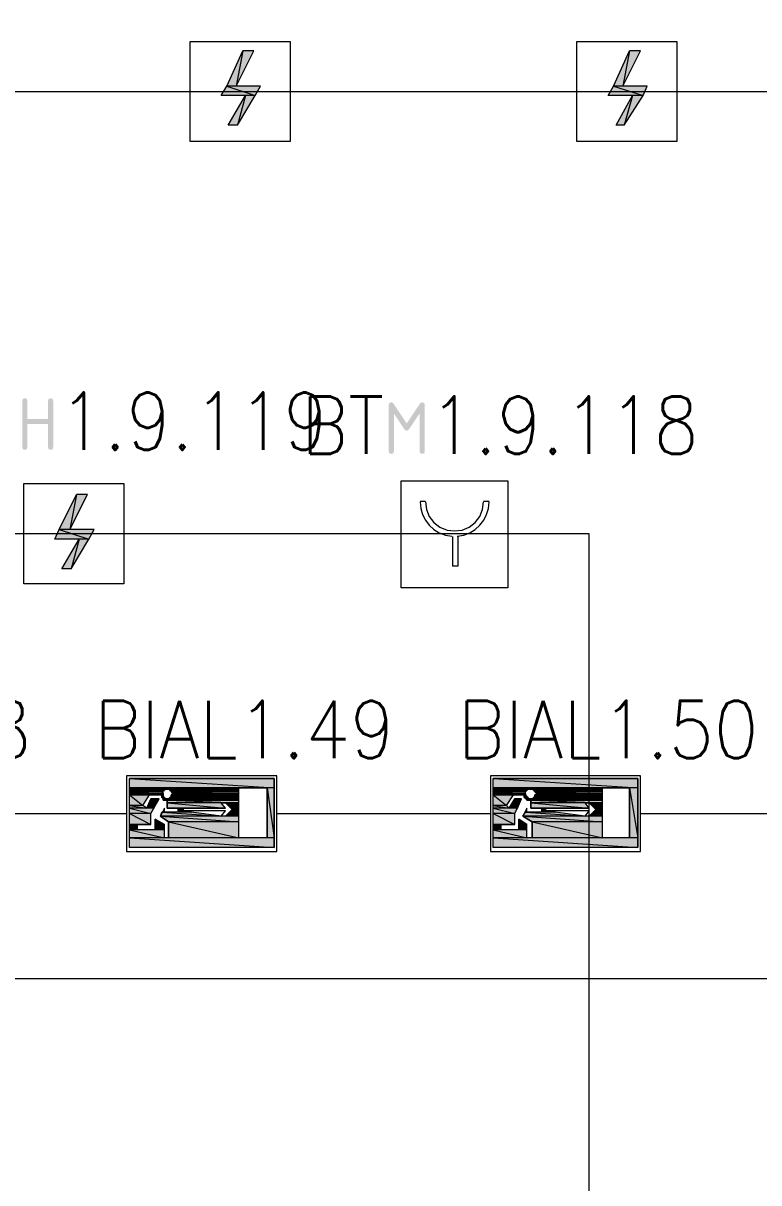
# Model space of a CAD drawing. Header units: millimetres. Extents: x 0 to 420, y 0 to 297.
# Drawn here: x 244.75 to 267.78, y 187.54 to 223.84 of the extents above; entities that cross this region are included whole.
import ezdxf

# ---------------------------------------------------------------- set-up
doc = ezdxf.new("R2010")
doc.units = ezdxf.units.MM
doc.styles.get("Standard").update_dxf_attribs({"font": 'STANDARD'})

msp = doc.modelspace()

# ---------------------------------------------------------------- hatches: boundary and pattern name
h = msp.add_hatch(color=1)
h.paths.add_polyline_path([(251.968001, 222.969666), (251.629334, 222.969666), (251.417667, 221.868999)], flags=0)
h.paths.add_polyline_path([(251.629334, 222.969666), (251.417667, 221.868999), (251.121334, 221.868999)], flags=0)
h = msp.add_hatch(color=1)
h.paths.add_polyline_path([(264.075334, 222.969666), (263.736667, 222.969666), (263.525001, 221.868999)], flags=0)
h.paths.add_polyline_path([(263.736667, 222.969666), (263.525001, 221.868999), (263.228667, 221.868999)], flags=0)
h = msp.add_hatch(color=1)
h.paths.add_polyline_path([(252.179667, 221.868999), (251.121334, 221.868999), (252.010334, 221.572666)], flags=0)
h.paths.add_polyline_path([(251.121334, 221.868999), (252.010334, 221.572666), (250.952001, 221.572666)], flags=0)
h = msp.add_hatch(color=1)
h.paths.add_polyline_path([(264.287001, 221.868999), (263.228667, 221.868999), (264.160001, 221.572666)], flags=0)
h.paths.add_polyline_path([(263.228667, 221.868999), (264.160001, 221.572666), (263.059334, 221.572666)], flags=0)
h = msp.add_hatch(color=1)
h.paths.add_polyline_path([(252.010334, 221.572666), (251.714001, 221.572666), (251.460001, 220.641332)], flags=0)
h.paths.add_polyline_path([(251.714001, 221.572666), (251.460001, 220.641332), (251.163667, 220.641332)], flags=0)
h = msp.add_hatch(color=1)
h.paths.add_polyline_path([(264.160001, 221.572666), (263.821334, 221.572666), (263.567334, 220.641332)], flags=0)
h.paths.add_polyline_path([(263.821334, 221.572666), (263.567334, 220.641332), (263.313334, 220.641332)], flags=0)
for color, points in [(7, [(244.721172, 210.56181), (244.721172, 212.014813), (244.741154, 212.075585), (244.80165, 212.095842), (244.862421, 212.075585), (244.882678, 212.014813), (244.882678, 211.449818), (245.528151, 211.449818), (245.528151, 212.014813), (245.548409, 212.075585), (245.60918, 212.095842), (245.669469, 212.075585), (245.689658, 212.014813), (245.689658, 210.56181), (245.669469, 210.501314), (245.60918, 210.481332), (245.548409, 210.501314), (245.528151, 210.56181), (245.528151, 211.288312), (244.882678, 211.288312), (244.882678, 210.56181), (244.862421, 210.501314), (244.80165, 210.481332), (244.741154, 210.501314)]), (7, [(257.243019, 211.968842), (257.303309, 211.948585), (257.323497, 211.887813), (257.323497, 210.43481), (257.303309, 210.374314), (257.243019, 210.354332), (257.182248, 210.374314), (257.161991, 210.43481), (257.161991, 211.622679), (256.832915, 211.129892), (256.797775, 211.092961), (256.758501, 211.080834), (256.717987, 211.092961), (256.682434, 211.129892), (256.355012, 211.622679), (256.355012, 210.43481), (256.334754, 210.374314), (256.273983, 210.354332), (256.213487, 210.374314), (256.193506, 210.43481), (256.193506, 211.887813), (256.213487, 211.948585), (256.273983, 211.968842), (256.31367, 211.958645), (256.34509, 211.928603), (256.758501, 211.308486), (257.174118, 211.933013), (257.202781, 211.959816)]), (82, [(249.131667, 199.728666), (249.089334, 199.728666)]), (82, [(249.089334, 199.728666), (249.131667, 199.728666), (249.131667, 199.686333)]), (82, [(249.131667, 199.686333), (249.131667, 199.643999)]), (82, [(249.216334, 199.855666), (249.258667, 199.855666), (249.174001, 199.855666)]), (82, [(249.174001, 199.855666), (249.174001, 199.813333)]), (82, [(249.216334, 199.897999), (249.216334, 199.855666)]), (82, [(249.258667, 199.897999), (249.258667, 199.855666)]), (82, [(249.343334, 199.813333), (249.385667, 199.813333)]), (82, [(260.477001, 199.728666), (260.477001, 199.686333)]), (82, [(260.477001, 199.686333), (260.519334, 199.643999), (260.477001, 199.643999)]), (82, [(260.519334, 199.855666), (260.561667, 199.855666), (260.519334, 199.813333)]), (82, [(260.561667, 199.897999), (260.604001, 199.855666), (260.561667, 199.855666)]), (82, [(260.561667, 199.855666), (260.646334, 199.855666)]), (82, [(260.646334, 199.897999), (260.646334, 199.855666)]), (82, [(260.731001, 199.813333), (260.773334, 199.813333)]), (82, [(249.131667, 199.643999), (249.174001, 199.601666), (249.131667, 199.601666)]), (82, [(249.174001, 199.601666), (249.216334, 199.559333), (249.174001, 199.559333)]), (82, [(249.258667, 199.559333), (249.301001, 199.559333)]), (82, [(249.385667, 199.601666), (249.343334, 199.601666)]), (82, [(249.385667, 199.643999), (249.385667, 199.601666)]), (82, [(260.477001, 199.643999), (260.519334, 199.643999)]), (82, [(260.519334, 199.643999), (260.519334, 199.601666)]), (82, [(260.561667, 199.601666), (260.561667, 199.559333)]), (82, [(260.646334, 199.559333), (260.688667, 199.559333)]), (82, [(260.773334, 199.643999), (260.773334, 199.601666), (260.731001, 199.601666)]), (82, [(248.877667, 198.924333), (249.004667, 198.839666), (248.877667, 198.839666)]), (82, [(260.265334, 198.924333), (260.392334, 198.839666), (260.265334, 198.839666)])]:
    msp.add_hatch(color=color).paths.add_polyline_path(points, flags=0)
h = msp.add_hatch(color=1)
h.paths.add_polyline_path([(246.761001, 209.084332), (246.422334, 209.084332), (246.210667, 207.983666)], flags=0)
h.paths.add_polyline_path([(246.422334, 209.084332), (246.210667, 207.983666), (245.872001, 207.983666)], flags=0)
h = msp.add_hatch(color=1)
h.paths.add_polyline_path([(246.972667, 207.983666), (245.872001, 207.983666), (246.803334, 207.687333)], flags=0)
h.paths.add_polyline_path([(245.872001, 207.983666), (246.803334, 207.687333), (245.745001, 207.687333)], flags=0)
h = msp.add_hatch(color=1)
h.paths.add_polyline_path([(246.803334, 207.687333), (246.507001, 207.687333), (246.253001, 206.755999)], flags=0)
h.paths.add_polyline_path([(246.507001, 207.687333), (246.253001, 206.755999), (245.956667, 206.755999)], flags=0)
h = msp.add_hatch(color=82)
h.paths.add_polyline_path([(252.603001, 200.194333), (248.073334, 200.194333), (252.603001, 199.897999)], flags=0)
h.paths.add_polyline_path([(248.073334, 200.194333), (252.603001, 199.897999), (248.073334, 199.897999)], flags=0)
h = msp.add_hatch(color=82)
h.paths.add_polyline_path([(263.990667, 200.194333), (259.461001, 200.194333), (263.990667, 199.897999)], flags=0)
h.paths.add_polyline_path([(259.461001, 200.194333), (263.990667, 199.897999), (259.461001, 199.897999)], flags=0)
h = msp.add_hatch(color=82)
h.paths.add_polyline_path([(248.073334, 199.897999), (251.502334, 199.897999)], flags=0)
h.paths.add_polyline_path([(251.502334, 199.897999), (248.073334, 199.897999)], flags=0)
h = msp.add_hatch(color=82)
h.paths.add_polyline_path([(249.174001, 199.897999), (248.073334, 199.897999), (249.174001, 199.855666)], flags=0)
h.paths.add_polyline_path([(248.073334, 199.897999), (249.174001, 199.855666), (248.073334, 199.855666)], flags=0)
h = msp.add_hatch(color=82)
h.paths.add_polyline_path([(249.174001, 199.855666), (248.073334, 199.855666), (249.131667, 199.813333)], flags=0)
h.paths.add_polyline_path([(248.073334, 199.855666), (249.131667, 199.813333), (248.073334, 199.813333)], flags=0)
h = msp.add_hatch(color=82)
h.paths.add_polyline_path([(249.131667, 199.813333), (248.073334, 199.813333), (249.131667, 199.770999)], flags=0)
h.paths.add_polyline_path([(248.073334, 199.813333), (249.131667, 199.770999), (248.073334, 199.770999)], flags=0)
h = msp.add_hatch(color=82)
h.paths.add_polyline_path([(249.131667, 199.770999), (248.073334, 199.770999), (249.089334, 199.728666)], flags=0)
h.paths.add_polyline_path([(248.073334, 199.770999), (249.089334, 199.728666), (248.073334, 199.728666)], flags=0)
h = msp.add_hatch(color=82)
h.paths.add_polyline_path([(248.073334, 199.728666), (249.089334, 199.728666)], flags=0)
h.paths.add_polyline_path([(249.089334, 199.728666), (248.073334, 199.728666)], flags=0)
h = msp.add_hatch(color=82)
h.paths.add_polyline_path([(249.089334, 199.728666), (248.073334, 199.728666), (249.089334, 199.686333)], flags=0)
h.paths.add_polyline_path([(248.073334, 199.728666), (249.089334, 199.686333), (248.073334, 199.686333)], flags=0)
h = msp.add_hatch(color=82)
h.paths.add_polyline_path([(248.073334, 199.686333), (249.089334, 199.686333)], flags=0)
h.paths.add_polyline_path([(249.089334, 199.686333), (248.073334, 199.686333)], flags=0)
h = msp.add_hatch(color=82)
h.paths.add_polyline_path([(248.708334, 199.686333), (248.073334, 199.686333), (248.496667, 199.347666)], flags=0)
h.paths.add_polyline_path([(248.073334, 199.686333), (248.496667, 199.347666), (248.073334, 199.347666)], flags=0)
h = msp.add_hatch(color=82)
h.paths.add_polyline_path([(249.131667, 199.643999), (249.089334, 199.686333)], flags=0)
h.paths.add_polyline_path([(249.089334, 199.686333), (249.131667, 199.643999), (249.089334, 199.643999)], flags=0)
h = msp.add_hatch(color=82)
h.paths.add_polyline_path([(251.502334, 199.897999), (249.343334, 199.897999), (251.502334, 199.855666)], flags=0)
h.paths.add_polyline_path([(249.343334, 199.897999), (251.502334, 199.855666), (249.343334, 199.855666)], flags=0)
h = msp.add_hatch(color=82)
h.paths.add_polyline_path([(249.385667, 199.855666), (249.343334, 199.855666), (249.385667, 199.813333)], flags=0)
h.paths.add_polyline_path([(249.343334, 199.855666), (249.385667, 199.813333), (249.343334, 199.813333)], flags=0)
h = msp.add_hatch(color=82)
h.paths.add_polyline_path([(249.385667, 199.855666), (251.502334, 199.855666)], flags=0)
h.paths.add_polyline_path([(251.502334, 199.855666), (249.385667, 199.855666)], flags=0)
h = msp.add_hatch(color=82)
h.paths.add_polyline_path([(251.502334, 199.855666), (249.385667, 199.855666), (251.502334, 199.813333)], flags=0)
h.paths.add_polyline_path([(249.385667, 199.855666), (251.502334, 199.813333), (249.428001, 199.813333)], flags=0)
h = msp.add_hatch(color=82)
h.paths.add_polyline_path([(249.385667, 199.813333), (249.428001, 199.770999), (249.385667, 199.770999)], flags=0)
h.paths.add_polyline_path([(249.428001, 199.770999), (249.385667, 199.770999), (249.428001, 199.728666)], flags=0)
h = msp.add_hatch(color=82)
h.paths.add_polyline_path([(249.428001, 199.686333), (249.385667, 199.686333), (249.428001, 199.643999)], flags=0)
h.paths.add_polyline_path([(249.385667, 199.686333), (249.428001, 199.643999), (249.385667, 199.643999)], flags=0)
h = msp.add_hatch(color=82)
h.paths.add_polyline_path([(251.502334, 199.813333), (249.428001, 199.813333), (251.502334, 199.770999)], flags=0)
h.paths.add_polyline_path([(249.428001, 199.813333), (251.502334, 199.770999), (249.428001, 199.770999)], flags=0)
h = msp.add_hatch(color=82)
h.paths.add_polyline_path([(251.502334, 199.770999), (249.428001, 199.770999), (251.502334, 199.728666)], flags=0)
h.paths.add_polyline_path([(249.428001, 199.770999), (251.502334, 199.728666), (249.428001, 199.728666)], flags=0)
h = msp.add_hatch(color=82)
h.paths.add_polyline_path([(249.428001, 199.728666), (251.502334, 199.728666)], flags=0)
h.paths.add_polyline_path([(251.502334, 199.728666), (249.428001, 199.728666)], flags=0)
h = msp.add_hatch(color=82)
h.paths.add_polyline_path([(251.502334, 199.728666), (249.428001, 199.728666), (251.502334, 199.686333)], flags=0)
h.paths.add_polyline_path([(249.428001, 199.728666), (251.502334, 199.686333), (249.428001, 199.686333)], flags=0)
h = msp.add_hatch(color=82)
h.paths.add_polyline_path([(249.428001, 199.686333), (251.502334, 199.686333)], flags=0)
h.paths.add_polyline_path([(251.502334, 199.686333), (249.428001, 199.686333)], flags=0)
h = msp.add_hatch(color=82)
h.paths.add_polyline_path([(251.502334, 199.686333), (249.428001, 199.686333), (251.502334, 199.643999)], flags=0)
h.paths.add_polyline_path([(249.428001, 199.686333), (251.502334, 199.643999), (249.428001, 199.643999)], flags=0)
h = msp.add_hatch(color=82)
h.paths.add_polyline_path([(252.603001, 199.897999), (252.391334, 199.897999), (252.603001, 198.331666)], flags=0)
h.paths.add_polyline_path([(252.391334, 199.897999), (252.603001, 198.331666), (252.391334, 198.331666)], flags=0)
h = msp.add_hatch(color=82)
h.paths.add_polyline_path([(259.461001, 199.897999), (262.890001, 199.897999)], flags=0)
h.paths.add_polyline_path([(262.890001, 199.897999), (259.461001, 199.897999)], flags=0)
h = msp.add_hatch(color=82)
h.paths.add_polyline_path([(260.561667, 199.897999), (259.461001, 199.897999), (260.519334, 199.855666)], flags=0)
h.paths.add_polyline_path([(259.461001, 199.897999), (260.519334, 199.855666), (259.461001, 199.855666)], flags=0)
h = msp.add_hatch(color=82)
h.paths.add_polyline_path([(260.519334, 199.855666), (259.461001, 199.855666), (260.477001, 199.813333)], flags=0)
h.paths.add_polyline_path([(259.461001, 199.855666), (260.477001, 199.813333), (259.461001, 199.813333)], flags=0)
h = msp.add_hatch(color=82)
h.paths.add_polyline_path([(260.477001, 199.813333), (259.461001, 199.813333), (260.477001, 199.770999)], flags=0)
h.paths.add_polyline_path([(259.461001, 199.813333), (260.477001, 199.770999), (259.461001, 199.770999)], flags=0)
h = msp.add_hatch(color=82)
h.paths.add_polyline_path([(260.477001, 199.770999), (259.461001, 199.770999), (260.477001, 199.728666)], flags=0)
h.paths.add_polyline_path([(259.461001, 199.770999), (260.477001, 199.728666), (259.461001, 199.728666)], flags=0)
h = msp.add_hatch(color=82)
h.paths.add_polyline_path([(259.461001, 199.728666), (260.477001, 199.728666)], flags=0)
h.paths.add_polyline_path([(260.477001, 199.728666), (259.461001, 199.728666)], flags=0)
h = msp.add_hatch(color=82)
h.paths.add_polyline_path([(260.477001, 199.728666), (259.461001, 199.728666), (260.477001, 199.686333)], flags=0)
h.paths.add_polyline_path([(259.461001, 199.728666), (260.477001, 199.686333), (259.461001, 199.686333)], flags=0)
h = msp.add_hatch(color=82)
h.paths.add_polyline_path([(259.461001, 199.686333), (260.477001, 199.686333)], flags=0)
h.paths.add_polyline_path([(260.477001, 199.686333), (259.461001, 199.686333)], flags=0)
h = msp.add_hatch(color=82)
h.paths.add_polyline_path([(260.096001, 199.686333), (259.461001, 199.686333), (259.884334, 199.347666)], flags=0)
h.paths.add_polyline_path([(259.461001, 199.686333), (259.884334, 199.347666), (259.461001, 199.347666)], flags=0)
h = msp.add_hatch(color=82)
h.paths.add_polyline_path([(260.477001, 199.686333), (260.434667, 199.686333), (260.477001, 199.643999)], flags=0)
h.paths.add_polyline_path([(260.434667, 199.686333), (260.477001, 199.643999), (260.434667, 199.643999)], flags=0)
h = msp.add_hatch(color=82)
h.paths.add_polyline_path([(262.890001, 199.897999), (260.731001, 199.897999), (262.890001, 199.855666)], flags=0)
h.paths.add_polyline_path([(260.731001, 199.897999), (262.890001, 199.855666), (260.731001, 199.855666)], flags=0)
h = msp.add_hatch(color=82)
h.paths.add_polyline_path([(260.773334, 199.855666), (260.731001, 199.855666), (260.773334, 199.813333)], flags=0)
h.paths.add_polyline_path([(260.731001, 199.855666), (260.773334, 199.813333), (260.731001, 199.813333)], flags=0)
h = msp.add_hatch(color=82)
h.paths.add_polyline_path([(260.773334, 199.855666), (262.890001, 199.855666)], flags=0)
h.paths.add_polyline_path([(262.890001, 199.855666), (260.773334, 199.855666)], flags=0)
h = msp.add_hatch(color=82)
h.paths.add_polyline_path([(262.890001, 199.855666), (260.773334, 199.855666), (262.890001, 199.813333)], flags=0)
h.paths.add_polyline_path([(260.773334, 199.855666), (262.890001, 199.813333), (260.815667, 199.813333)], flags=0)
h = msp.add_hatch(color=82)
h.paths.add_polyline_path([(260.773334, 199.813333), (260.815667, 199.770999), (260.773334, 199.770999)], flags=0)
h.paths.add_polyline_path([(260.815667, 199.770999), (260.773334, 199.770999), (260.815667, 199.728666)], flags=0)
h = msp.add_hatch(color=82)
h.paths.add_polyline_path([(260.815667, 199.686333), (260.773334, 199.686333), (260.815667, 199.643999)], flags=0)
h.paths.add_polyline_path([(260.773334, 199.686333), (260.815667, 199.643999), (260.773334, 199.643999)], flags=0)
h = msp.add_hatch(color=82)
h.paths.add_polyline_path([(262.890001, 199.813333), (260.815667, 199.813333), (262.890001, 199.770999)], flags=0)
h.paths.add_polyline_path([(260.815667, 199.813333), (262.890001, 199.770999), (260.815667, 199.770999)], flags=0)
h = msp.add_hatch(color=82)
h.paths.add_polyline_path([(262.890001, 199.770999), (260.815667, 199.770999), (262.890001, 199.728666)], flags=0)
h.paths.add_polyline_path([(260.815667, 199.770999), (262.890001, 199.728666), (260.815667, 199.728666)], flags=0)
h = msp.add_hatch(color=82)
h.paths.add_polyline_path([(260.815667, 199.728666), (262.890001, 199.728666)], flags=0)
h.paths.add_polyline_path([(262.890001, 199.728666), (260.815667, 199.728666)], flags=0)
h = msp.add_hatch(color=82)
h.paths.add_polyline_path([(262.890001, 199.728666), (260.815667, 199.728666), (262.890001, 199.686333)], flags=0)
h.paths.add_polyline_path([(260.815667, 199.728666), (262.890001, 199.686333), (260.815667, 199.686333)], flags=0)
h = msp.add_hatch(color=82)
h.paths.add_polyline_path([(260.815667, 199.686333), (262.890001, 199.686333)], flags=0)
h.paths.add_polyline_path([(262.890001, 199.686333), (260.815667, 199.686333)], flags=0)
h = msp.add_hatch(color=82)
h.paths.add_polyline_path([(262.890001, 199.686333), (260.815667, 199.686333), (262.890001, 199.643999)], flags=0)
h.paths.add_polyline_path([(260.815667, 199.686333), (262.890001, 199.643999), (260.815667, 199.643999)], flags=0)
h = msp.add_hatch(color=82)
h.paths.add_polyline_path([(263.990667, 199.897999), (263.736667, 199.897999), (263.990667, 198.331666)], flags=0)
h.paths.add_polyline_path([(263.736667, 199.897999), (263.990667, 198.331666), (263.736667, 198.331666)], flags=0)
h = msp.add_hatch(color=82)
h.paths.add_polyline_path([(248.496667, 199.347666), (248.073334, 199.347666), (248.623667, 199.262999)], flags=0)
h.paths.add_polyline_path([(248.073334, 199.347666), (248.623667, 199.262999), (248.073334, 199.262999)], flags=0)
h = msp.add_hatch(color=82)
h.paths.add_polyline_path([(249.004667, 199.559333), (248.750667, 199.559333), (248.835334, 199.262999)], flags=0)
h.paths.add_polyline_path([(248.750667, 199.559333), (248.835334, 199.262999), (248.623667, 199.262999)], flags=0)
h = msp.add_hatch(color=82)
h.paths.add_polyline_path([(249.131667, 199.643999), (249.089334, 199.643999), (249.131667, 199.601666)], flags=0)
h.paths.add_polyline_path([(249.089334, 199.643999), (249.131667, 199.601666), (249.089334, 199.601666)], flags=0)
h = msp.add_hatch(color=82)
h.paths.add_polyline_path([(249.174001, 199.601666), (249.089334, 199.601666)], flags=0)
h.paths.add_polyline_path([(249.174001, 199.601666), (249.089334, 199.601666), (249.131667, 199.601666)], flags=0)
h = msp.add_hatch(color=82)
h.paths.add_polyline_path([(249.174001, 199.601666), (249.089334, 199.601666), (249.174001, 199.559333)], flags=0)
h.paths.add_polyline_path([(249.089334, 199.601666), (249.174001, 199.559333), (249.131667, 199.559333)], flags=0)
h = msp.add_hatch(color=82)
h.paths.add_polyline_path([(249.131667, 199.559333), (249.216334, 199.559333)], flags=0)
h.paths.add_polyline_path([(249.216334, 199.559333), (249.131667, 199.559333)], flags=0)
h = msp.add_hatch(color=82)
h.paths.add_polyline_path([(249.301001, 199.559333), (249.131667, 199.559333), (249.301001, 199.516999)], flags=0)
h.paths.add_polyline_path([(249.131667, 199.559333), (249.301001, 199.516999), (249.131667, 199.516999)], flags=0)
h = msp.add_hatch(color=82)
h.paths.add_polyline_path([(251.502334, 199.516999), (249.174001, 199.516999)], flags=0)
h.paths.add_polyline_path([(249.174001, 199.516999), (251.502334, 199.516999), (249.216334, 199.516999)], flags=0)
h = msp.add_hatch(color=82)
h.paths.add_polyline_path([(251.502334, 199.516999), (249.258667, 199.516999), (251.502334, 199.432333)], flags=0)
h.paths.add_polyline_path([(249.258667, 199.516999), (251.502334, 199.432333), (249.258667, 199.432333)], flags=0)
h = msp.add_hatch(color=82)
h.paths.add_polyline_path([(250.952001, 199.432333), (249.258667, 199.432333), (251.079001, 199.262999)], flags=0)
h.paths.add_polyline_path([(249.258667, 199.432333), (251.079001, 199.262999), (249.258667, 199.262999)], flags=0)
h = msp.add_hatch(color=82)
h.paths.add_polyline_path([(249.343334, 199.559333), (249.343334, 199.601666)], flags=0)
h.paths.add_polyline_path([(249.343334, 199.601666), (249.343334, 199.559333), (249.301001, 199.559333)], flags=0)
h = msp.add_hatch(color=82)
h.paths.add_polyline_path([(251.502334, 199.559333), (249.343334, 199.559333), (251.502334, 199.516999)], flags=0)
h.paths.add_polyline_path([(249.343334, 199.559333), (251.502334, 199.516999), (249.301001, 199.516999)], flags=0)
h = msp.add_hatch(color=82)
h.paths.add_polyline_path([(251.502334, 199.601666), (249.385667, 199.601666), (251.502334, 199.559333)], flags=0)
h.paths.add_polyline_path([(249.385667, 199.601666), (251.502334, 199.559333), (249.343334, 199.559333)], flags=0)
h = msp.add_hatch(color=82)
h.paths.add_polyline_path([(251.502334, 199.601666), (249.428001, 199.601666)], flags=0)
h.paths.add_polyline_path([(249.428001, 199.601666), (251.502334, 199.601666), (249.385667, 199.601666)], flags=0)
h = msp.add_hatch(color=82)
h.paths.add_polyline_path([(251.502334, 199.643999), (249.428001, 199.643999), (251.502334, 199.601666)], flags=0)
h.paths.add_polyline_path([(249.428001, 199.643999), (251.502334, 199.601666), (249.428001, 199.601666)], flags=0)
h = msp.add_hatch(color=82)
h.paths.add_polyline_path([(251.502334, 199.432333), (251.079001, 199.432333), (251.502334, 199.220666)], flags=0)
h.paths.add_polyline_path([(251.079001, 199.432333), (251.502334, 199.220666), (251.290667, 199.220666)], flags=0)
h = msp.add_hatch(color=82)
h.paths.add_polyline_path([(259.884334, 199.347666), (259.461001, 199.347666), (259.969001, 199.262999)], flags=0)
h.paths.add_polyline_path([(259.461001, 199.347666), (259.969001, 199.262999), (259.461001, 199.262999)], flags=0)
h = msp.add_hatch(color=82)
h.paths.add_polyline_path([(260.350001, 199.559333), (260.138334, 199.559333), (260.223001, 199.262999)], flags=0)
h.paths.add_polyline_path([(260.138334, 199.559333), (260.223001, 199.262999), (259.969001, 199.262999)], flags=0)
h = msp.add_hatch(color=82)
h.paths.add_polyline_path([(260.477001, 199.643999), (260.434667, 199.643999), (260.477001, 199.601666)], flags=0)
h.paths.add_polyline_path([(260.434667, 199.643999), (260.477001, 199.601666), (260.434667, 199.601666)], flags=0)
h = msp.add_hatch(color=82)
h.paths.add_polyline_path([(260.519334, 199.601666), (260.434667, 199.601666)], flags=0)
h.paths.add_polyline_path([(260.434667, 199.601666), (260.519334, 199.601666), (260.477001, 199.601666)], flags=0)
h = msp.add_hatch(color=82)
h.paths.add_polyline_path([(260.519334, 199.601666), (260.477001, 199.601666), (260.561667, 199.559333)], flags=0)
h.paths.add_polyline_path([(260.477001, 199.601666), (260.561667, 199.559333), (260.477001, 199.559333)], flags=0)
h = msp.add_hatch(color=82)
h.paths.add_polyline_path([(260.477001, 199.559333), (260.561667, 199.559333)], flags=0)
h.paths.add_polyline_path([(260.561667, 199.559333), (260.477001, 199.559333)], flags=0)
h = msp.add_hatch(color=82)
h.paths.add_polyline_path([(260.688667, 199.559333), (260.519334, 199.559333), (260.688667, 199.516999)], flags=0)
h.paths.add_polyline_path([(260.519334, 199.559333), (260.688667, 199.516999), (260.519334, 199.516999)], flags=0)
h = msp.add_hatch(color=82)
h.paths.add_polyline_path([(260.561667, 199.516999), (262.890001, 199.516999)], flags=0)
h.paths.add_polyline_path([(262.890001, 199.516999), (260.561667, 199.516999)], flags=0)
h = msp.add_hatch(color=82)
h.paths.add_polyline_path([(262.890001, 199.516999), (260.646334, 199.516999), (262.890001, 199.432333)], flags=0)
h.paths.add_polyline_path([(260.646334, 199.516999), (262.890001, 199.432333), (260.646334, 199.432333)], flags=0)
h = msp.add_hatch(color=82)
h.paths.add_polyline_path([(262.339667, 199.432333), (260.646334, 199.432333), (262.466667, 199.262999)], flags=0)
h.paths.add_polyline_path([(260.646334, 199.432333), (262.466667, 199.262999), (260.646334, 199.262999)], flags=0)
h = msp.add_hatch(color=82)
h.paths.add_polyline_path([(260.731001, 199.559333), (260.731001, 199.601666)], flags=0)
h.paths.add_polyline_path([(260.731001, 199.601666), (260.731001, 199.559333), (260.688667, 199.559333)], flags=0)
h = msp.add_hatch(color=82)
h.paths.add_polyline_path([(262.890001, 199.559333), (260.731001, 199.559333), (262.890001, 199.516999)], flags=0)
h.paths.add_polyline_path([(260.731001, 199.559333), (262.890001, 199.516999), (260.688667, 199.516999)], flags=0)
h = msp.add_hatch(color=82)
h.paths.add_polyline_path([(260.731001, 199.601666), (260.773334, 199.601666)], flags=0)
h.paths.add_polyline_path([(260.773334, 199.601666), (260.731001, 199.601666)], flags=0)
h = msp.add_hatch(color=82)
h.paths.add_polyline_path([(262.890001, 199.601666), (260.773334, 199.601666), (262.890001, 199.559333)], flags=0)
h.paths.add_polyline_path([(260.773334, 199.601666), (262.890001, 199.559333), (260.731001, 199.559333)], flags=0)
h = msp.add_hatch(color=82)
h.paths.add_polyline_path([(262.890001, 199.601666), (260.815667, 199.601666)], flags=0)
h.paths.add_polyline_path([(260.815667, 199.601666), (262.890001, 199.601666), (260.773334, 199.601666)], flags=0)
h = msp.add_hatch(color=82)
h.paths.add_polyline_path([(262.890001, 199.643999), (260.815667, 199.643999), (262.890001, 199.601666)], flags=0)
h.paths.add_polyline_path([(260.815667, 199.643999), (262.890001, 199.601666), (260.815667, 199.601666)], flags=0)
h = msp.add_hatch(color=82)
h.paths.add_polyline_path([(262.890001, 199.432333), (262.466667, 199.432333), (262.890001, 199.220666)], flags=0)
h.paths.add_polyline_path([(262.466667, 199.432333), (262.890001, 199.220666), (262.678334, 199.220666)], flags=0)
h = msp.add_hatch(color=82)
h.paths.add_polyline_path([(248.835334, 199.262999), (248.073334, 199.262999), (248.750667, 199.093666)], flags=0)
h.paths.add_polyline_path([(248.073334, 199.262999), (248.750667, 199.093666), (248.073334, 199.093666)], flags=0)
h = msp.add_hatch(color=82)
h.paths.add_polyline_path([(248.750667, 199.093666), (248.073334, 199.093666), (248.750667, 198.754999)], flags=0)
h.paths.add_polyline_path([(248.073334, 199.093666), (248.750667, 198.754999), (248.073334, 198.754999)], flags=0)
h = msp.add_hatch(color=82)
h.paths.add_polyline_path([(250.020667, 199.135999), (249.089334, 199.135999), (250.952001, 199.008999)], flags=0)
h.paths.add_polyline_path([(249.089334, 199.135999), (250.952001, 199.008999), (249.047001, 199.008999)], flags=0)
h = msp.add_hatch(color=82)
h.paths.add_polyline_path([(251.502334, 199.008999), (249.047001, 199.008999), (251.502334, 198.839666)], flags=0)
h.paths.add_polyline_path([(249.047001, 199.008999), (251.502334, 198.839666), (249.301001, 198.839666)], flags=0)
h = msp.add_hatch(color=82)
h.paths.add_polyline_path([(249.766667, 199.262999), (249.597334, 199.262999), (249.766667, 199.178333)], flags=0)
h.paths.add_polyline_path([(249.597334, 199.262999), (249.766667, 199.178333), (249.597334, 199.178333)], flags=0)
h = msp.add_hatch(color=82)
h.paths.add_polyline_path([(249.766667, 199.178333), (249.597334, 199.178333), (250.020667, 199.135999)], flags=0)
h.paths.add_polyline_path([(249.597334, 199.178333), (250.020667, 199.135999), (249.597334, 199.135999)], flags=0)
h = msp.add_hatch(color=82)
h.paths.add_polyline_path([(251.502334, 199.220666), (251.290667, 199.220666), (251.502334, 199.008999)], flags=0)
h.paths.add_polyline_path([(251.290667, 199.220666), (251.502334, 199.008999), (251.079001, 199.008999)], flags=0)
h = msp.add_hatch(color=82)
h.paths.add_polyline_path([(260.223001, 199.262999), (259.461001, 199.262999), (260.138334, 199.093666)], flags=0)
h.paths.add_polyline_path([(259.461001, 199.262999), (260.138334, 199.093666), (259.461001, 199.093666)], flags=0)
h = msp.add_hatch(color=82)
h.paths.add_polyline_path([(260.138334, 199.093666), (259.461001, 199.093666), (260.138334, 198.754999)], flags=0)
h.paths.add_polyline_path([(259.461001, 199.093666), (260.138334, 198.754999), (259.461001, 198.754999)], flags=0)
h = msp.add_hatch(color=82)
h.paths.add_polyline_path([(261.408334, 199.135999), (260.477001, 199.135999), (262.339667, 199.008999)], flags=0)
h.paths.add_polyline_path([(260.477001, 199.135999), (262.339667, 199.008999), (260.392334, 199.008999)], flags=0)
h = msp.add_hatch(color=82)
h.paths.add_polyline_path([(262.890001, 199.008999), (260.392334, 199.008999), (262.890001, 198.839666)], flags=0)
h.paths.add_polyline_path([(260.392334, 199.008999), (262.890001, 198.839666), (260.688667, 198.839666)], flags=0)
h = msp.add_hatch(color=82)
h.paths.add_polyline_path([(261.112001, 199.262999), (260.985001, 199.262999), (261.112001, 199.178333)], flags=0)
h.paths.add_polyline_path([(260.985001, 199.262999), (261.112001, 199.178333), (260.985001, 199.178333)], flags=0)
h = msp.add_hatch(color=82)
h.paths.add_polyline_path([(261.112001, 199.178333), (260.985001, 199.178333), (261.408334, 199.135999)], flags=0)
h.paths.add_polyline_path([(260.985001, 199.178333), (261.408334, 199.135999), (260.985001, 199.135999)], flags=0)
h = msp.add_hatch(color=82)
h.paths.add_polyline_path([(262.890001, 199.220666), (262.678334, 199.220666), (262.890001, 199.008999)], flags=0)
h.paths.add_polyline_path([(262.678334, 199.220666), (262.890001, 199.008999), (262.466667, 199.008999)], flags=0)
h = msp.add_hatch(color=82)
h.paths.add_polyline_path([(248.327334, 198.754999), (248.073334, 198.754999), (248.327334, 198.585666)], flags=0)
h.paths.add_polyline_path([(248.073334, 198.754999), (248.327334, 198.585666), (248.073334, 198.585666)], flags=0)
h = msp.add_hatch(color=82)
h.paths.add_polyline_path([(249.174001, 198.585666), (248.073334, 198.585666), (249.174001, 198.331666)], flags=0)
h.paths.add_polyline_path([(248.073334, 198.585666), (249.174001, 198.331666), (248.073334, 198.331666)], flags=0)
h = msp.add_hatch(color=82)
h.paths.add_polyline_path([(249.004667, 198.839666), (248.877667, 198.839666), (249.174001, 198.754999)], flags=0)
h.paths.add_polyline_path([(248.877667, 198.839666), (249.174001, 198.754999), (248.877667, 198.754999)], flags=0)
h = msp.add_hatch(color=82)
h.paths.add_polyline_path([(249.174001, 198.754999), (248.877667, 198.754999), (249.174001, 198.585666)], flags=0)
h.paths.add_polyline_path([(248.877667, 198.754999), (249.174001, 198.585666), (248.877667, 198.585666)], flags=0)
h = msp.add_hatch(color=82)
h.paths.add_polyline_path([(251.502334, 198.839666), (249.301001, 198.839666), (251.502334, 198.331666)], flags=0)
h.paths.add_polyline_path([(249.301001, 198.839666), (251.502334, 198.331666), (249.301001, 198.331666)], flags=0)
h = msp.add_hatch(color=82)
h.paths.add_polyline_path([(259.715001, 198.754999), (259.461001, 198.754999), (259.715001, 198.585666)], flags=0)
h.paths.add_polyline_path([(259.461001, 198.754999), (259.715001, 198.585666), (259.461001, 198.585666)], flags=0)
h = msp.add_hatch(color=82)
h.paths.add_polyline_path([(260.519334, 198.585666), (259.461001, 198.585666), (260.519334, 198.331666)], flags=0)
h.paths.add_polyline_path([(259.461001, 198.585666), (260.519334, 198.331666), (259.461001, 198.331666)], flags=0)
h = msp.add_hatch(color=82)
h.paths.add_polyline_path([(260.392334, 198.839666), (260.265334, 198.839666), (260.519334, 198.754999)], flags=0)
h.paths.add_polyline_path([(260.265334, 198.839666), (260.519334, 198.754999), (260.265334, 198.754999)], flags=0)
h = msp.add_hatch(color=82)
h.paths.add_polyline_path([(260.519334, 198.754999), (260.265334, 198.754999), (260.519334, 198.585666)], flags=0)
h.paths.add_polyline_path([(260.265334, 198.754999), (260.519334, 198.585666), (260.265334, 198.585666)], flags=0)
h = msp.add_hatch(color=82)
h.paths.add_polyline_path([(262.890001, 198.839666), (260.688667, 198.839666), (262.890001, 198.331666)], flags=0)
h.paths.add_polyline_path([(260.688667, 198.839666), (262.890001, 198.331666), (260.688667, 198.331666)], flags=0)
h = msp.add_hatch(color=82)
h.paths.add_polyline_path([(252.603001, 198.331666), (248.073334, 198.331666), (252.603001, 198.035333)], flags=0)
h.paths.add_polyline_path([(248.073334, 198.331666), (252.603001, 198.035333), (248.073334, 198.035333)], flags=0)
h = msp.add_hatch(color=82)
h.paths.add_polyline_path([(263.990667, 198.331666), (259.461001, 198.331666), (263.990667, 198.035333)], flags=0)
h.paths.add_polyline_path([(259.461001, 198.331666), (263.990667, 198.035333), (259.461001, 198.035333)], flags=0)

# ---------------------------------------------------------------- linework, layer by layer
at = {"color": 7, "lineweight": 0}
for points in [[(25.696335, 193.928999), (368.850334, 193.928999), (368.850334, 289.263666), (25.696335, 289.263666)], [(25.696335, 97.620666), (25.696335, 193.928999), (368.850334, 193.928999), (368.850334, 97.620666), (25.696335, 97.620666), (368.850334, 97.620666), (368.850334, 68.368333), (25.696335, 68.368333)]]:
    msp.add_lwpolyline(points, close=True, dxfattribs=at)
for points in [[(249.978334, 223.265999), (253.111001, 223.265999)], [(262.085667, 223.265999), (265.218334, 223.265999)], [(256.582334, 209.507666), (259.926667, 209.507666)], [(244.771334, 209.422999), (247.904001, 209.422999)]]:
    msp.add_lwpolyline(points, dxfattribs=at)
at = {"color": 1, "lineweight": 0}
for points in [[(253.111001, 220.133332), (249.978334, 220.133332), (249.978334, 223.265999), (253.111001, 223.265999)], [(265.218334, 220.133332), (262.085667, 220.133332), (262.085667, 223.265999), (265.218334, 223.265999)], [(251.629334, 222.969666), (251.417667, 221.868999), (251.121334, 221.868999)], [(251.968001, 222.969666), (251.629334, 222.969666), (251.417667, 221.868999)], [(263.736667, 222.969666), (263.525001, 221.868999), (263.228667, 221.868999)], [(264.075334, 222.969666), (263.736667, 222.969666), (263.525001, 221.868999)], [(251.121334, 221.868999), (252.010334, 221.572666), (250.952001, 221.572666)], [(252.179667, 221.868999), (251.121334, 221.868999), (252.010334, 221.572666)], [(263.228667, 221.868999), (264.160001, 221.572666), (263.059334, 221.572666)], [(264.287001, 221.868999), (263.228667, 221.868999), (264.160001, 221.572666)], [(251.714001, 221.572666), (251.460001, 220.641332), (251.163667, 220.641332)], [(252.010334, 221.572666), (251.714001, 221.572666), (251.460001, 220.641332)], [(263.821334, 221.572666), (263.567334, 220.641332), (263.313334, 220.641332)], [(264.160001, 221.572666), (263.821334, 221.572666), (263.567334, 220.641332)], [(259.926667, 209.507666), (259.926667, 206.163333), (256.582334, 206.163333), (256.582334, 209.507666)], [(247.904001, 206.290333), (244.771334, 206.290333), (244.771334, 209.422999), (247.904001, 209.422999)], [(246.422334, 209.084332), (246.210667, 207.983666), (245.872001, 207.983666)], [(246.761001, 209.084332), (246.422334, 209.084332), (246.210667, 207.983666)], [(245.872001, 207.983666), (246.803334, 207.687333), (245.745001, 207.687333)], [(246.972667, 207.983666), (245.872001, 207.983666), (246.803334, 207.687333)], [(246.507001, 207.687333), (246.253001, 206.755999), (245.956667, 206.755999)], [(246.803334, 207.687333), (246.507001, 207.687333), (246.253001, 206.755999)]]:
    msp.add_lwpolyline(points, close=True, dxfattribs=at)
for points in [[(100.838001, 207.856666), (100.838001, 221.699666), (357.251, 221.699666)], [(257.175001, 208.872666), (257.344334, 208.872666)], [(257.175001, 208.854704), (257.194218, 208.647818), (257.250739, 208.453687), (257.34096, 208.276213), (257.46128, 208.119294), (257.608095, 207.986834), (257.777802, 207.882731), (257.9668, 207.810888), (258.171485, 207.775204)], [(257.344342, 208.855263), (257.375028, 208.617024), (257.465019, 208.398581), (257.608167, 208.210634), (257.798325, 208.063883), (258.020231, 207.971967), (258.254488, 207.941328), (258.488745, 207.971967), (258.710651, 208.063883), (258.900809, 208.210634), (259.043962, 208.398581), (259.133966, 208.617024), (259.164676, 208.855263)], [(258.337525, 207.775204), (258.542208, 207.810888), (258.731202, 207.882731), (258.900904, 207.986834), (259.047714, 208.119294), (259.168031, 208.276213), (259.258253, 208.453687), (259.314779, 208.647818), (259.334009, 208.854704)], [(259.164667, 208.872666), (259.334001, 208.872666)], [(262.466667, 185.462333), (262.466667, 207.856666), (100.838001, 207.856666)], [(258.191001, 207.771999), (258.191001, 206.840666)], [(258.360334, 207.771999), (258.360334, 206.840666)], [(258.360334, 206.840666), (258.191001, 206.840666)]]:
    msp.add_lwpolyline(points, dxfattribs=at)
at = {"color": 92, "lineweight": 0}
for points in [[(252.687667, 200.278999), (247.988667, 200.278999), (247.988667, 197.908333), (252.687667, 197.908333)], [(264.075334, 200.278999), (259.376334, 200.278999), (259.376334, 197.908333), (264.075334, 197.908333)]]:
    msp.add_lwpolyline(points, close=True, dxfattribs=at)
at = {"color": 82, "lineweight": 0}
for points in [[(252.603001, 200.194333), (248.073334, 200.194333), (252.603001, 199.897999)], [(248.073334, 200.194333), (252.603001, 199.897999), (248.073334, 199.897999)], [(248.073334, 200.194333), (252.603001, 200.194333), (252.603001, 198.035333), (248.073334, 198.035333)], [(263.990667, 200.194333), (259.461001, 200.194333), (263.990667, 199.897999)], [(259.461001, 200.194333), (263.990667, 199.897999), (259.461001, 199.897999)], [(259.461001, 200.194333), (263.990667, 200.194333), (263.990667, 198.035333), (259.461001, 198.035333)], [(248.073334, 199.897999), (251.502334, 199.897999)], [(251.502334, 199.897999), (248.073334, 199.897999)], [(249.174001, 199.897999), (248.073334, 199.897999), (249.174001, 199.855666)], [(248.073334, 199.897999), (249.174001, 199.855666), (248.073334, 199.855666)], [(249.174001, 199.855666), (248.073334, 199.855666), (249.131667, 199.813333)], [(248.073334, 199.855666), (249.131667, 199.813333), (248.073334, 199.813333)], [(249.131667, 199.813333), (248.073334, 199.813333), (249.131667, 199.770999)], [(248.073334, 199.813333), (249.131667, 199.770999), (248.073334, 199.770999)], [(249.131667, 199.770999), (248.073334, 199.770999), (249.089334, 199.728666)], [(248.073334, 199.770999), (249.089334, 199.728666), (248.073334, 199.728666)], [(248.073334, 199.728666), (249.089334, 199.728666)], [(249.089334, 199.728666), (248.073334, 199.728666)], [(249.089334, 199.728666), (248.073334, 199.728666), (249.089334, 199.686333)], [(248.073334, 199.728666), (249.089334, 199.686333), (248.073334, 199.686333)], [(248.073334, 199.686333), (249.089334, 199.686333)], [(249.089334, 199.686333), (248.073334, 199.686333)], [(248.708334, 199.686333), (248.073334, 199.686333), (248.496667, 199.347666)], [(248.073334, 199.686333), (248.496667, 199.347666), (248.073334, 199.347666)], [(248.327334, 198.754999), (248.750667, 198.754999), (248.750667, 199.093666), (249.004667, 199.559333), (248.750667, 199.559333), (248.623667, 199.262999), (248.496667, 199.347666), (248.708334, 199.686333), (249.089334, 199.686333), (249.089334, 199.643999), (249.089334, 199.601666), (249.131667, 199.559333), (249.174001, 199.516999), (249.216334, 199.516999), (249.258667, 199.516999), (249.258667, 199.262999), (249.597334, 199.262999), (249.597334, 199.135999), (249.174001, 199.135999), (249.174001, 199.262999), (249.047001, 199.008999), (249.301001, 198.839666), (249.301001, 198.331666), (249.174001, 198.331666), (249.174001, 198.754999), (248.877667, 198.924333), (248.877667, 198.585666), (248.327334, 198.585666)], [(249.131667, 199.728666), (249.089334, 199.728666)], [(249.089334, 199.728666), (249.131667, 199.728666), (249.131667, 199.686333)], [(249.131667, 199.643999), (249.089334, 199.686333)], [(249.089334, 199.686333), (249.131667, 199.643999), (249.089334, 199.643999)], [(249.258667, 199.855666), (249.301001, 199.855666), (249.343334, 199.855666), (249.385667, 199.813333), (249.385667, 199.770999), (249.428001, 199.728666), (249.428001, 199.686333), (249.385667, 199.643999), (249.385667, 199.601666), (249.343334, 199.601666), (249.343334, 199.559333), (249.301001, 199.559333), (249.258667, 199.559333), (249.216334, 199.559333), (249.174001, 199.601666), (249.131667, 199.643999), (249.131667, 199.686333), (249.131667, 199.728666), (249.131667, 199.770999), (249.131667, 199.813333), (249.174001, 199.813333), (249.174001, 199.855666), (249.216334, 199.855666)], [(249.131667, 199.686333), (249.131667, 199.643999)], [(249.131667, 199.643999), (249.131667, 199.686333)], [(249.216334, 199.855666), (249.258667, 199.855666), (249.174001, 199.855666)], [(249.174001, 199.855666), (249.174001, 199.813333)], [(249.216334, 199.897999), (249.216334, 199.855666)], [(251.502334, 199.897999), (249.216334, 199.897999)], [(249.258667, 199.897999), (249.258667, 199.855666)], [(251.502334, 199.897999), (249.301001, 199.897999)], [(251.502334, 199.897999), (249.343334, 199.897999), (251.502334, 199.855666)], [(249.343334, 199.897999), (251.502334, 199.855666), (249.343334, 199.855666)], [(249.385667, 199.855666), (249.343334, 199.855666), (249.385667, 199.813333)], [(249.343334, 199.855666), (249.385667, 199.813333), (249.343334, 199.813333)], [(251.502334, 199.855666), (249.343334, 199.855666)], [(249.343334, 199.813333), (249.385667, 199.813333)], [(249.385667, 199.855666), (251.502334, 199.855666)], [(251.502334, 199.855666), (249.385667, 199.855666)], [(251.502334, 199.855666), (249.385667, 199.855666), (251.502334, 199.813333)], [(249.385667, 199.855666), (251.502334, 199.813333), (249.428001, 199.813333)], [(249.385667, 199.813333), (249.428001, 199.770999), (249.385667, 199.770999)], [(249.428001, 199.770999), (249.385667, 199.813333)], [(249.428001, 199.770999), (249.385667, 199.770999), (249.428001, 199.728666)], [(249.428001, 199.686333), (249.385667, 199.686333), (249.428001, 199.643999)], [(249.385667, 199.686333), (249.428001, 199.643999), (249.385667, 199.643999)], [(251.502334, 199.813333), (249.428001, 199.813333), (251.502334, 199.770999)], [(249.428001, 199.813333), (251.502334, 199.770999), (249.428001, 199.770999)], [(251.502334, 199.770999), (249.428001, 199.770999), (251.502334, 199.728666)], [(249.428001, 199.770999), (251.502334, 199.728666), (249.428001, 199.728666)], [(249.428001, 199.728666), (251.502334, 199.728666)], [(251.502334, 199.728666), (249.428001, 199.728666)], [(251.502334, 199.728666), (249.428001, 199.728666), (251.502334, 199.686333)], [(249.428001, 199.728666), (251.502334, 199.686333), (249.428001, 199.686333)], [(251.502334, 199.728666), (249.428001, 199.728666)], [(249.428001, 199.686333), (251.502334, 199.686333)], [(251.502334, 199.686333), (249.428001, 199.686333)], [(251.502334, 199.686333), (249.428001, 199.686333), (251.502334, 199.643999)], [(249.428001, 199.686333), (251.502334, 199.643999), (249.428001, 199.643999)], [(251.502334, 199.897999), (252.391334, 199.897999), (252.391334, 198.331666), (251.502334, 198.331666)], [(252.603001, 199.897999), (252.391334, 199.897999), (252.603001, 198.331666)], [(252.391334, 199.897999), (252.603001, 198.331666), (252.391334, 198.331666)], [(259.461001, 199.897999), (262.890001, 199.897999)], [(262.890001, 199.897999), (259.461001, 199.897999)], [(260.561667, 199.897999), (259.461001, 199.897999), (260.519334, 199.855666)], [(259.461001, 199.897999), (260.519334, 199.855666), (259.461001, 199.855666)], [(260.519334, 199.855666), (259.461001, 199.855666), (260.477001, 199.813333)], [(259.461001, 199.855666), (260.477001, 199.813333), (259.461001, 199.813333)], [(260.477001, 199.813333), (259.461001, 199.813333), (260.477001, 199.770999)], [(259.461001, 199.813333), (260.477001, 199.770999), (259.461001, 199.770999)], [(260.477001, 199.770999), (259.461001, 199.770999), (260.477001, 199.728666)], [(259.461001, 199.770999), (260.477001, 199.728666), (259.461001, 199.728666)], [(259.461001, 199.728666), (260.477001, 199.728666)], [(260.477001, 199.728666), (259.461001, 199.728666)], [(260.477001, 199.728666), (259.461001, 199.728666), (260.477001, 199.686333)], [(259.461001, 199.728666), (260.477001, 199.686333), (259.461001, 199.686333)], [(259.461001, 199.686333), (260.477001, 199.686333)], [(260.477001, 199.686333), (259.461001, 199.686333)], [(260.096001, 199.686333), (259.461001, 199.686333), (259.884334, 199.347666)], [(259.461001, 199.686333), (259.884334, 199.347666), (259.461001, 199.347666)], [(259.715001, 198.754999), (260.138334, 198.754999), (260.138334, 199.093666), (260.350001, 199.559333), (260.138334, 199.559333), (259.969001, 199.262999), (259.884334, 199.347666), (260.096001, 199.686333), (260.434667, 199.686333), (260.434667, 199.643999), (260.434667, 199.601666), (260.477001, 199.601666), (260.477001, 199.559333), (260.519334, 199.559333), (260.519334, 199.516999), (260.561667, 199.516999), (260.604001, 199.516999), (260.646334, 199.516999), (260.646334, 199.262999), (260.985001, 199.262999), (260.985001, 199.135999), (260.519334, 199.135999), (260.519334, 199.262999), (260.392334, 199.008999), (260.688667, 198.839666), (260.688667, 198.331666), (260.519334, 198.331666), (260.519334, 198.754999), (260.265334, 198.924333), (260.265334, 198.585666), (259.715001, 198.585666)], [(260.477001, 199.686333), (260.434667, 199.686333), (260.477001, 199.643999)], [(260.434667, 199.686333), (260.477001, 199.643999), (260.434667, 199.643999)], [(260.646334, 199.855666), (260.688667, 199.855666), (260.731001, 199.855666), (260.773334, 199.813333), (260.773334, 199.770999), (260.815667, 199.728666), (260.815667, 199.686333), (260.773334, 199.643999), (260.773334, 199.601666), (260.731001, 199.601666), (260.731001, 199.559333), (260.688667, 199.559333), (260.646334, 199.559333), (260.561667, 199.559333), (260.561667, 199.601666), (260.519334, 199.601666), (260.519334, 199.643999), (260.477001, 199.643999), (260.477001, 199.686333), (260.477001, 199.728666), (260.477001, 199.770999), (260.519334, 199.813333), (260.561667, 199.855666)], [(260.477001, 199.728666), (260.477001, 199.686333)], [(260.477001, 199.686333), (260.519334, 199.643999), (260.477001, 199.643999)], [(260.519334, 199.643999), (260.477001, 199.686333)], [(260.519334, 199.855666), (260.561667, 199.855666), (260.519334, 199.813333)], [(260.561667, 199.897999), (260.604001, 199.855666), (260.561667, 199.855666)], [(262.890001, 199.897999), (260.561667, 199.897999)], [(260.561667, 199.855666), (260.646334, 199.855666)], [(260.646334, 199.897999), (260.646334, 199.855666)], [(262.890001, 199.897999), (260.688667, 199.897999)], [(262.890001, 199.897999), (260.731001, 199.897999), (262.890001, 199.855666)], [(260.731001, 199.897999), (262.890001, 199.855666), (260.731001, 199.855666)], [(260.773334, 199.855666), (260.731001, 199.855666), (260.773334, 199.813333)], [(260.731001, 199.855666), (260.773334, 199.813333), (260.731001, 199.813333)], [(262.890001, 199.855666), (260.731001, 199.855666)], [(260.731001, 199.813333), (260.773334, 199.813333)], [(260.773334, 199.855666), (262.890001, 199.855666)], [(262.890001, 199.855666), (260.773334, 199.855666)], [(262.890001, 199.855666), (260.773334, 199.855666), (262.890001, 199.813333)], [(260.773334, 199.855666), (262.890001, 199.813333), (260.815667, 199.813333)], [(260.773334, 199.813333), (260.815667, 199.770999), (260.773334, 199.770999)], [(260.815667, 199.770999), (260.773334, 199.813333)], [(260.815667, 199.770999), (260.773334, 199.770999), (260.815667, 199.728666)], [(260.815667, 199.686333), (260.773334, 199.686333), (260.815667, 199.643999)], [(260.773334, 199.686333), (260.815667, 199.643999), (260.773334, 199.643999)], [(262.890001, 199.813333), (260.815667, 199.813333), (262.890001, 199.770999)], [(260.815667, 199.813333), (262.890001, 199.770999), (260.815667, 199.770999)], [(262.890001, 199.770999), (260.815667, 199.770999), (262.890001, 199.728666)], [(260.815667, 199.770999), (262.890001, 199.728666), (260.815667, 199.728666)], [(260.815667, 199.728666), (262.890001, 199.728666)], [(262.890001, 199.728666), (260.815667, 199.728666)], [(262.890001, 199.728666), (260.815667, 199.728666), (262.890001, 199.686333)], [(260.815667, 199.728666), (262.890001, 199.686333), (260.815667, 199.686333)], [(262.890001, 199.728666), (260.815667, 199.728666)], [(260.815667, 199.686333), (262.890001, 199.686333)], [(262.890001, 199.686333), (260.815667, 199.686333)], [(262.890001, 199.686333), (260.815667, 199.686333), (262.890001, 199.643999)], [(260.815667, 199.686333), (262.890001, 199.643999), (260.815667, 199.643999)], [(262.890001, 199.897999), (263.736667, 199.897999), (263.736667, 198.331666), (262.890001, 198.331666)], [(263.990667, 199.897999), (263.736667, 199.897999), (263.990667, 198.331666)], [(263.736667, 199.897999), (263.990667, 198.331666), (263.736667, 198.331666)], [(248.496667, 199.347666), (248.073334, 199.347666), (248.623667, 199.262999)], [(248.073334, 199.347666), (248.623667, 199.262999), (248.073334, 199.262999)], [(248.750667, 199.559333), (248.835334, 199.262999), (248.623667, 199.262999)], [(249.004667, 199.559333), (248.750667, 199.559333), (248.835334, 199.262999)], [(249.131667, 199.643999), (249.089334, 199.643999), (249.131667, 199.601666)], [(249.089334, 199.643999), (249.131667, 199.601666), (249.089334, 199.601666)], [(249.174001, 199.601666), (249.089334, 199.601666)], [(249.174001, 199.601666), (249.089334, 199.601666), (249.131667, 199.601666)], [(249.174001, 199.601666), (249.089334, 199.601666), (249.174001, 199.559333)], [(249.089334, 199.601666), (249.174001, 199.559333), (249.131667, 199.559333)], [(249.131667, 199.643999), (249.174001, 199.601666), (249.131667, 199.601666)], [(249.131667, 199.559333), (249.216334, 199.559333)], [(249.216334, 199.559333), (249.131667, 199.559333)], [(249.301001, 199.559333), (249.131667, 199.559333), (249.301001, 199.516999)], [(249.131667, 199.559333), (249.301001, 199.516999), (249.131667, 199.516999)], [(251.502334, 199.516999), (249.131667, 199.516999)], [(249.174001, 199.601666), (249.216334, 199.559333), (249.174001, 199.559333)], [(249.216334, 199.559333), (249.174001, 199.601666)], [(251.502334, 199.516999), (249.174001, 199.516999)], [(249.174001, 199.516999), (251.502334, 199.516999), (249.216334, 199.516999)], [(249.258667, 199.559333), (249.301001, 199.559333)], [(251.502334, 199.516999), (249.258667, 199.516999), (251.502334, 199.432333)], [(249.258667, 199.516999), (251.502334, 199.432333), (249.258667, 199.432333)], [(250.952001, 199.432333), (249.258667, 199.432333), (251.079001, 199.262999)], [(249.258667, 199.432333), (251.079001, 199.262999), (249.258667, 199.262999)], [(249.343334, 199.601666), (249.343334, 199.559333), (249.301001, 199.559333)], [(249.343334, 199.559333), (251.502334, 199.516999), (249.301001, 199.516999)], [(249.385667, 199.601666), (249.343334, 199.601666)], [(249.385667, 199.601666), (251.502334, 199.559333), (249.343334, 199.559333)], [(249.343334, 199.559333), (249.343334, 199.601666)], [(251.502334, 199.559333), (249.343334, 199.559333), (251.502334, 199.516999)], [(249.385667, 199.643999), (249.385667, 199.601666)], [(249.385667, 199.601666), (249.385667, 199.643999)], [(249.428001, 199.601666), (251.502334, 199.601666), (249.385667, 199.601666)], [(251.502334, 199.601666), (249.385667, 199.601666), (251.502334, 199.559333)], [(251.502334, 199.643999), (249.428001, 199.643999), (251.502334, 199.601666)], [(249.428001, 199.643999), (251.502334, 199.601666), (249.428001, 199.601666)], [(251.502334, 199.601666), (249.428001, 199.601666)], [(251.079001, 199.262999), (250.952001, 199.432333), (251.079001, 199.432333), (251.290667, 199.220666), (251.079001, 199.008999), (250.952001, 199.008999), (251.079001, 199.178333), (249.766667, 199.178333), (249.766667, 199.262999)], [(251.502334, 199.432333), (251.079001, 199.432333), (251.502334, 199.220666)], [(251.079001, 199.432333), (251.502334, 199.220666), (251.290667, 199.220666)], [(259.884334, 199.347666), (259.461001, 199.347666), (259.969001, 199.262999)], [(259.461001, 199.347666), (259.969001, 199.262999), (259.461001, 199.262999)], [(260.138334, 199.559333), (260.223001, 199.262999), (259.969001, 199.262999)], [(260.350001, 199.559333), (260.138334, 199.559333), (260.223001, 199.262999)], [(260.477001, 199.643999), (260.434667, 199.643999), (260.477001, 199.601666)], [(260.434667, 199.643999), (260.477001, 199.601666), (260.434667, 199.601666)], [(260.519334, 199.601666), (260.434667, 199.601666)], [(260.434667, 199.601666), (260.519334, 199.601666), (260.477001, 199.601666)], [(260.477001, 199.643999), (260.519334, 199.643999)], [(260.519334, 199.601666), (260.477001, 199.601666), (260.561667, 199.559333)], [(260.477001, 199.601666), (260.561667, 199.559333), (260.477001, 199.559333)], [(260.477001, 199.559333), (260.561667, 199.559333)], [(260.561667, 199.559333), (260.477001, 199.559333)], [(260.519334, 199.643999), (260.519334, 199.601666)], [(260.688667, 199.559333), (260.519334, 199.559333), (260.688667, 199.516999)], [(260.519334, 199.559333), (260.688667, 199.516999), (260.519334, 199.516999)], [(262.890001, 199.516999), (260.519334, 199.516999)], [(260.561667, 199.601666), (260.561667, 199.559333)], [(260.561667, 199.559333), (260.561667, 199.601666)], [(260.561667, 199.516999), (262.890001, 199.516999)], [(262.890001, 199.516999), (260.561667, 199.516999)], [(260.646334, 199.559333), (260.688667, 199.559333)], [(262.890001, 199.516999), (260.646334, 199.516999), (262.890001, 199.432333)], [(260.646334, 199.516999), (262.890001, 199.432333), (260.646334, 199.432333)], [(262.339667, 199.432333), (260.646334, 199.432333), (262.466667, 199.262999)], [(260.646334, 199.432333), (262.466667, 199.262999), (260.646334, 199.262999)], [(260.731001, 199.601666), (260.731001, 199.559333), (260.688667, 199.559333)], [(260.731001, 199.559333), (262.890001, 199.516999), (260.688667, 199.516999)], [(260.773334, 199.643999), (260.773334, 199.601666), (260.731001, 199.601666)], [(260.731001, 199.601666), (260.773334, 199.601666)], [(260.773334, 199.601666), (260.731001, 199.601666)], [(260.773334, 199.601666), (262.890001, 199.559333), (260.731001, 199.559333)], [(260.731001, 199.559333), (260.731001, 199.601666)], [(262.890001, 199.559333), (260.731001, 199.559333), (262.890001, 199.516999)], [(260.773334, 199.601666), (260.773334, 199.643999)], [(260.815667, 199.601666), (262.890001, 199.601666), (260.773334, 199.601666)], [(262.890001, 199.601666), (260.773334, 199.601666), (262.890001, 199.559333)], [(262.890001, 199.643999), (260.815667, 199.643999), (262.890001, 199.601666)], [(260.815667, 199.643999), (262.890001, 199.601666), (260.815667, 199.601666)], [(262.890001, 199.601666), (260.815667, 199.601666)], [(262.466667, 199.262999), (262.339667, 199.432333), (262.466667, 199.432333), (262.678334, 199.220666), (262.466667, 199.008999), (262.339667, 199.008999), (262.466667, 199.178333), (261.112001, 199.178333), (261.112001, 199.262999)], [(262.890001, 199.432333), (262.466667, 199.432333), (262.890001, 199.220666)], [(262.466667, 199.432333), (262.890001, 199.220666), (262.678334, 199.220666)], [(248.835334, 199.262999), (248.073334, 199.262999), (248.750667, 199.093666)], [(248.073334, 199.262999), (248.750667, 199.093666), (248.073334, 199.093666)], [(248.750667, 199.093666), (248.073334, 199.093666), (248.750667, 198.754999)], [(248.073334, 199.093666), (248.750667, 198.754999), (248.073334, 198.754999)], [(249.089334, 199.135999), (250.952001, 199.008999), (249.047001, 199.008999)], [(251.502334, 199.008999), (249.047001, 199.008999), (251.502334, 198.839666)], [(249.047001, 199.008999), (251.502334, 198.839666), (249.301001, 198.839666)], [(250.020667, 199.135999), (249.089334, 199.135999), (250.952001, 199.008999)], [(249.766667, 199.262999), (249.597334, 199.262999), (249.766667, 199.178333)], [(249.597334, 199.262999), (249.766667, 199.178333), (249.597334, 199.178333)], [(249.766667, 199.178333), (249.597334, 199.178333), (250.020667, 199.135999)], [(249.597334, 199.178333), (250.020667, 199.135999), (249.597334, 199.135999)], [(251.290667, 199.220666), (251.502334, 199.008999), (251.079001, 199.008999)], [(251.502334, 199.220666), (251.290667, 199.220666), (251.502334, 199.008999)], [(260.223001, 199.262999), (259.461001, 199.262999), (260.138334, 199.093666)], [(259.461001, 199.262999), (260.138334, 199.093666), (259.461001, 199.093666)], [(260.138334, 199.093666), (259.461001, 199.093666), (260.138334, 198.754999)], [(259.461001, 199.093666), (260.138334, 198.754999), (259.461001, 198.754999)], [(260.477001, 199.135999), (262.339667, 199.008999), (260.392334, 199.008999)], [(262.890001, 199.008999), (260.392334, 199.008999), (262.890001, 198.839666)], [(260.392334, 199.008999), (262.890001, 198.839666), (260.688667, 198.839666)], [(261.408334, 199.135999), (260.477001, 199.135999), (262.339667, 199.008999)], [(261.112001, 199.262999), (260.985001, 199.262999), (261.112001, 199.178333)], [(260.985001, 199.262999), (261.112001, 199.178333), (260.985001, 199.178333)], [(261.112001, 199.178333), (260.985001, 199.178333), (261.408334, 199.135999)], [(260.985001, 199.178333), (261.408334, 199.135999), (260.985001, 199.135999)], [(262.678334, 199.220666), (262.890001, 199.008999), (262.466667, 199.008999)], [(262.890001, 199.220666), (262.678334, 199.220666), (262.890001, 199.008999)], [(248.327334, 198.754999), (248.073334, 198.754999), (248.327334, 198.585666)], [(248.073334, 198.754999), (248.327334, 198.585666), (248.073334, 198.585666)], [(249.174001, 198.585666), (248.073334, 198.585666), (249.174001, 198.331666)], [(248.073334, 198.585666), (249.174001, 198.331666), (248.073334, 198.331666)], [(248.877667, 198.924333), (249.004667, 198.839666), (248.877667, 198.839666)], [(249.004667, 198.839666), (248.877667, 198.839666), (249.174001, 198.754999)], [(248.877667, 198.839666), (249.174001, 198.754999), (248.877667, 198.754999)], [(249.174001, 198.754999), (248.877667, 198.754999), (249.174001, 198.585666)], [(248.877667, 198.754999), (249.174001, 198.585666), (248.877667, 198.585666)], [(251.502334, 198.839666), (249.301001, 198.839666), (251.502334, 198.331666)], [(249.301001, 198.839666), (251.502334, 198.331666), (249.301001, 198.331666)], [(259.715001, 198.754999), (259.461001, 198.754999), (259.715001, 198.585666)], [(259.461001, 198.754999), (259.715001, 198.585666), (259.461001, 198.585666)], [(260.519334, 198.585666), (259.461001, 198.585666), (260.519334, 198.331666)], [(259.461001, 198.585666), (260.519334, 198.331666), (259.461001, 198.331666)], [(260.265334, 198.924333), (260.392334, 198.839666), (260.265334, 198.839666)], [(260.392334, 198.839666), (260.265334, 198.839666), (260.519334, 198.754999)], [(260.265334, 198.839666), (260.519334, 198.754999), (260.265334, 198.754999)], [(260.519334, 198.754999), (260.265334, 198.754999), (260.519334, 198.585666)], [(260.265334, 198.754999), (260.519334, 198.585666), (260.265334, 198.585666)], [(262.890001, 198.839666), (260.688667, 198.839666), (262.890001, 198.331666)], [(260.688667, 198.839666), (262.890001, 198.331666), (260.688667, 198.331666)], [(252.603001, 198.331666), (248.073334, 198.331666), (252.603001, 198.035333)], [(248.073334, 198.331666), (252.603001, 198.035333), (248.073334, 198.035333)], [(263.990667, 198.331666), (259.461001, 198.331666), (263.990667, 198.035333)], [(259.461001, 198.331666), (263.990667, 198.035333), (259.461001, 198.035333)]]:
    msp.add_lwpolyline(points, close=True, dxfattribs=at)
at = {"color": 5, "lineweight": 0}
for points in [[(241.300001, 199.093666), (247.988667, 199.093666)], [(252.687667, 199.093666), (259.376334, 199.093666)], [(264.075334, 199.093666), (270.764001, 199.093666)]]:
    msp.add_lwpolyline(points, dxfattribs=at)

# ---------------------------------------------------------------- texts
at = {"color": 7, "char_height": 1.798339, "attachment_point": 1}
for s, insert, width in [('1.9.119', (245.872003, 212.279673), 6.39409422), ('BT', (253.449663, 212.152669), 2.59760078), ('1.9.118', (257.47133, 212.152669), 6.39409422)]:
    msp.add_mtext(s, dxfattribs=dict(at, insert=insert, width=width))
at = {"color": 92, "char_height": 1.79922, "attachment_point": 1}
for s, insert, width in [('BIAL1.48', (235.585, 202.628555), 9.39592667), ('BIAL1.49', (246.972677, 202.628555), 9.39592667), ('BIAL1.50', (258.360337, 202.628555), 9.19601333)]:
    msp.add_mtext(s, dxfattribs=dict(at, insert=insert, width=width))

doc.saveas('drawing.dxf')
